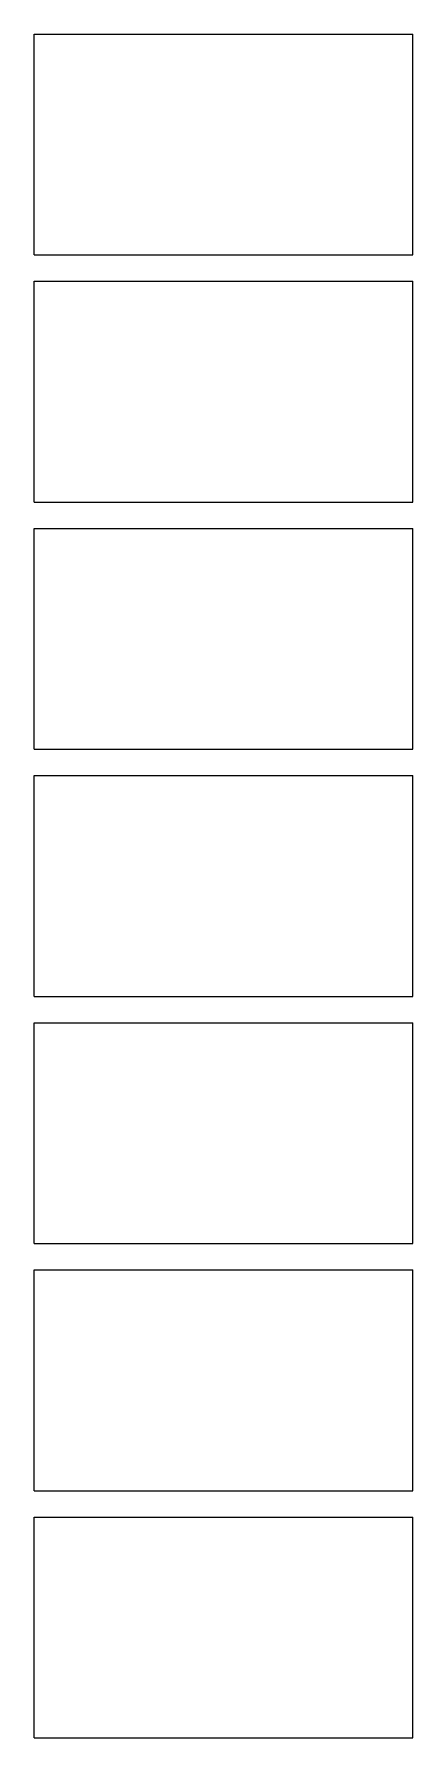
# Model space of a CAD drawing. Header units: metres. Extents: x -45 to 241, y 0 to 388.
# Drawn here: x 108.12 to 115.33, y 135.15 to 167.55 of the extents above; entities that cross this region are included whole.
import ezdxf

# ---------------------------------------------------------------- set-up
doc = ezdxf.new("R2010")
doc.units = ezdxf.units.M

msp = doc.modelspace()

# ---------------------------------------------------------------- linework, layer by layer
for points in [[(108.123, 163.35), (108.123, 163.417), (108.123, 163.483), (108.123, 163.55), (108.123, 163.617), (108.123, 163.683), (108.123, 163.75), (108.123, 163.817), (108.123, 163.883), (108.123, 163.95), (108.123, 164.017), (108.123, 164.083), (108.123, 164.15), (108.123, 164.217), (108.123, 164.283), (108.123, 164.35), (108.123, 164.417), (108.123, 164.483), (108.123, 164.55), (108.123, 164.617), (108.123, 164.683), (108.123, 164.75), (108.123, 164.817), (108.123, 164.883), (108.123, 164.95), (108.123, 165.017), (108.123, 165.083), (108.123, 165.15), (108.123, 165.217), (108.123, 165.283), (108.123, 165.35), (108.123, 165.417), (108.123, 165.483), (108.123, 165.55), (108.123, 165.617), (108.123, 165.683), (108.123, 165.75), (108.123, 165.817), (108.123, 165.883), (108.123, 165.95), (108.123, 166.017), (108.123, 166.083), (108.123, 166.15), (108.123, 166.217), (108.123, 166.283), (108.123, 166.35), (108.123, 166.417), (108.123, 166.483), (108.123, 166.55), (108.123, 166.617), (108.123, 166.683), (108.123, 166.75), (108.123, 166.817), (108.123, 166.883), (108.123, 166.95), (108.123, 167.017), (108.123, 167.083), (108.123, 167.15), (108.123, 167.217), (108.123, 167.283), (108.123, 167.35), (108.123, 167.417), (108.123, 167.483), (108.123, 167.55)], [(108.123, 167.55), (108.237, 167.55), (108.351, 167.55), (108.466, 167.55), (108.58, 167.55), (108.694, 167.55), (108.809, 167.55), (108.923, 167.55), (109.037, 167.55), (109.152, 167.55), (109.266, 167.55), (109.38, 167.55), (109.495, 167.55), (109.609, 167.55), (109.723, 167.55), (109.838, 167.55), (109.952, 167.55), (110.066, 167.55), (110.18, 167.55), (110.295, 167.55), (110.409, 167.55), (110.523, 167.55), (110.638, 167.55), (110.752, 167.55), (110.866, 167.55), (110.981, 167.55), (111.095, 167.55), (111.209, 167.55), (111.324, 167.55), (111.438, 167.55), (111.552, 167.55), (111.667, 167.55), (111.781, 167.55), (111.895, 167.55), (112.01, 167.55), (112.124, 167.55), (112.238, 167.55), (112.353, 167.55), (112.467, 167.55), (112.581, 167.55), (112.696, 167.55), (112.81, 167.55), (112.924, 167.55), (113.039, 167.55), (113.153, 167.55), (113.267, 167.55), (113.382, 167.55), (113.496, 167.55), (113.61, 167.55), (113.725, 167.55), (113.839, 167.55), (113.953, 167.55), (114.068, 167.55), (114.182, 167.55), (114.296, 167.55), (114.411, 167.55), (114.525, 167.55), (114.639, 167.55), (114.753, 167.55), (114.868, 167.55), (114.982, 167.55), (115.096, 167.55), (115.211, 167.55), (115.325, 167.55)], [(115.325, 163.35), (115.325, 163.417), (115.325, 163.483), (115.325, 163.55), (115.325, 163.617), (115.325, 163.683), (115.325, 163.75), (115.325, 163.817), (115.325, 163.883), (115.325, 163.95), (115.325, 164.017), (115.325, 164.083), (115.325, 164.15), (115.325, 164.217), (115.325, 164.283), (115.325, 164.35), (115.325, 164.417), (115.325, 164.483), (115.325, 164.55), (115.325, 164.617), (115.325, 164.683), (115.325, 164.75), (115.325, 164.817), (115.325, 164.883), (115.325, 164.95), (115.325, 165.017), (115.325, 165.083), (115.325, 165.15), (115.325, 165.217), (115.325, 165.283), (115.325, 165.35), (115.325, 165.417), (115.325, 165.483), (115.325, 165.55), (115.325, 165.617), (115.325, 165.683), (115.325, 165.75), (115.325, 165.817), (115.325, 165.883), (115.325, 165.95), (115.325, 166.017), (115.325, 166.083), (115.325, 166.15), (115.325, 166.217), (115.325, 166.283), (115.325, 166.35), (115.325, 166.417), (115.325, 166.483), (115.325, 166.55), (115.325, 166.617), (115.325, 166.683), (115.325, 166.75), (115.325, 166.817), (115.325, 166.883), (115.325, 166.95), (115.325, 167.017), (115.325, 167.083), (115.325, 167.15), (115.325, 167.217), (115.325, 167.283), (115.325, 167.35), (115.325, 167.417), (115.325, 167.483), (115.325, 167.55)], [(108.123, 163.35), (108.237, 163.35), (108.351, 163.35), (108.466, 163.35), (108.58, 163.35), (108.694, 163.35), (108.809, 163.35), (108.923, 163.35), (109.037, 163.35), (109.152, 163.35), (109.266, 163.35), (109.38, 163.35), (109.495, 163.35), (109.609, 163.35), (109.723, 163.35), (109.838, 163.35), (109.952, 163.35), (110.066, 163.35), (110.18, 163.35), (110.295, 163.35), (110.409, 163.35), (110.523, 163.35), (110.638, 163.35), (110.752, 163.35), (110.866, 163.35), (110.981, 163.35), (111.095, 163.35), (111.209, 163.35), (111.324, 163.35), (111.438, 163.35), (111.552, 163.35), (111.667, 163.35), (111.781, 163.35), (111.895, 163.35), (112.01, 163.35), (112.124, 163.35), (112.238, 163.35), (112.353, 163.35), (112.467, 163.35), (112.581, 163.35), (112.696, 163.35), (112.81, 163.35), (112.924, 163.35), (113.039, 163.35), (113.153, 163.35), (113.267, 163.35), (113.382, 163.35), (113.496, 163.35), (113.61, 163.35), (113.725, 163.35), (113.839, 163.35), (113.953, 163.35), (114.068, 163.35), (114.182, 163.35), (114.296, 163.35), (114.411, 163.35), (114.525, 163.35), (114.639, 163.35), (114.753, 163.35), (114.868, 163.35), (114.982, 163.35), (115.096, 163.35), (115.211, 163.35), (115.325, 163.35)], [(108.123, 158.65), (108.123, 158.717), (108.123, 158.783), (108.123, 158.85), (108.123, 158.917), (108.123, 158.983), (108.123, 159.05), (108.123, 159.117), (108.123, 159.183), (108.123, 159.25), (108.123, 159.317), (108.123, 159.383), (108.123, 159.45), (108.123, 159.517), (108.123, 159.583), (108.123, 159.65), (108.123, 159.717), (108.123, 159.783), (108.123, 159.85), (108.123, 159.917), (108.123, 159.983), (108.123, 160.05), (108.123, 160.117), (108.123, 160.183), (108.123, 160.25), (108.123, 160.317), (108.123, 160.383), (108.123, 160.45), (108.123, 160.517), (108.123, 160.583), (108.123, 160.65), (108.123, 160.717), (108.123, 160.783), (108.123, 160.85), (108.123, 160.917), (108.123, 160.983), (108.123, 161.05), (108.123, 161.117), (108.123, 161.183), (108.123, 161.25), (108.123, 161.317), (108.123, 161.383), (108.123, 161.45), (108.123, 161.517), (108.123, 161.583), (108.123, 161.65), (108.123, 161.717), (108.123, 161.783), (108.123, 161.85), (108.123, 161.917), (108.123, 161.983), (108.123, 162.05), (108.123, 162.117), (108.123, 162.183), (108.123, 162.25), (108.123, 162.317), (108.123, 162.383), (108.123, 162.45), (108.123, 162.517), (108.123, 162.583), (108.123, 162.65), (108.123, 162.717), (108.123, 162.783), (108.123, 162.85)], [(108.123, 162.85), (108.237, 162.85), (108.351, 162.85), (108.466, 162.85), (108.58, 162.85), (108.694, 162.85), (108.809, 162.85), (108.923, 162.85), (109.037, 162.85), (109.152, 162.85), (109.266, 162.85), (109.38, 162.85), (109.495, 162.85), (109.609, 162.85), (109.723, 162.85), (109.838, 162.85), (109.952, 162.85), (110.066, 162.85), (110.18, 162.85), (110.295, 162.85), (110.409, 162.85), (110.523, 162.85), (110.638, 162.85), (110.752, 162.85), (110.866, 162.85), (110.981, 162.85), (111.095, 162.85), (111.209, 162.85), (111.324, 162.85), (111.438, 162.85), (111.552, 162.85), (111.667, 162.85), (111.781, 162.85), (111.895, 162.85), (112.01, 162.85), (112.124, 162.85), (112.238, 162.85), (112.353, 162.85), (112.467, 162.85), (112.581, 162.85), (112.696, 162.85), (112.81, 162.85), (112.924, 162.85), (113.039, 162.85), (113.153, 162.85), (113.267, 162.85), (113.382, 162.85), (113.496, 162.85), (113.61, 162.85), (113.725, 162.85), (113.839, 162.85), (113.953, 162.85), (114.068, 162.85), (114.182, 162.85), (114.296, 162.85), (114.411, 162.85), (114.525, 162.85), (114.639, 162.85), (114.753, 162.85), (114.868, 162.85), (114.982, 162.85), (115.096, 162.85), (115.211, 162.85), (115.325, 162.85)], [(115.325, 158.65), (115.325, 158.717), (115.325, 158.783), (115.325, 158.85), (115.325, 158.917), (115.325, 158.983), (115.325, 159.05), (115.325, 159.117), (115.325, 159.183), (115.325, 159.25), (115.325, 159.317), (115.325, 159.383), (115.325, 159.45), (115.325, 159.517), (115.325, 159.583), (115.325, 159.65), (115.325, 159.717), (115.325, 159.783), (115.325, 159.85), (115.325, 159.917), (115.325, 159.983), (115.325, 160.05), (115.325, 160.117), (115.325, 160.183), (115.325, 160.25), (115.325, 160.317), (115.325, 160.383), (115.325, 160.45), (115.325, 160.517), (115.325, 160.583), (115.325, 160.65), (115.325, 160.717), (115.325, 160.783), (115.325, 160.85), (115.325, 160.917), (115.325, 160.983), (115.325, 161.05), (115.325, 161.117), (115.325, 161.183), (115.325, 161.25), (115.325, 161.317), (115.325, 161.383), (115.325, 161.45), (115.325, 161.517), (115.325, 161.583), (115.325, 161.65), (115.325, 161.717), (115.325, 161.783), (115.325, 161.85), (115.325, 161.917), (115.325, 161.983), (115.325, 162.05), (115.325, 162.117), (115.325, 162.183), (115.325, 162.25), (115.325, 162.317), (115.325, 162.383), (115.325, 162.45), (115.325, 162.517), (115.325, 162.583), (115.325, 162.65), (115.325, 162.717), (115.325, 162.783), (115.325, 162.85)], [(108.123, 158.65), (108.237, 158.65), (108.351, 158.65), (108.466, 158.65), (108.58, 158.65), (108.694, 158.65), (108.809, 158.65), (108.923, 158.65), (109.037, 158.65), (109.152, 158.65), (109.266, 158.65), (109.38, 158.65), (109.495, 158.65), (109.609, 158.65), (109.723, 158.65), (109.838, 158.65), (109.952, 158.65), (110.066, 158.65), (110.18, 158.65), (110.295, 158.65), (110.409, 158.65), (110.523, 158.65), (110.638, 158.65), (110.752, 158.65), (110.866, 158.65), (110.981, 158.65), (111.095, 158.65), (111.209, 158.65), (111.324, 158.65), (111.438, 158.65), (111.552, 158.65), (111.667, 158.65), (111.781, 158.65), (111.895, 158.65), (112.01, 158.65), (112.124, 158.65), (112.238, 158.65), (112.353, 158.65), (112.467, 158.65), (112.581, 158.65), (112.696, 158.65), (112.81, 158.65), (112.924, 158.65), (113.039, 158.65), (113.153, 158.65), (113.267, 158.65), (113.382, 158.65), (113.496, 158.65), (113.61, 158.65), (113.725, 158.65), (113.839, 158.65), (113.953, 158.65), (114.068, 158.65), (114.182, 158.65), (114.296, 158.65), (114.411, 158.65), (114.525, 158.65), (114.639, 158.65), (114.753, 158.65), (114.868, 158.65), (114.982, 158.65), (115.096, 158.65), (115.211, 158.65), (115.325, 158.65)], [(108.123, 153.95), (108.123, 154.017), (108.123, 154.083), (108.123, 154.15), (108.123, 154.217), (108.123, 154.283), (108.123, 154.35), (108.123, 154.417), (108.123, 154.483), (108.123, 154.55), (108.123, 154.617), (108.123, 154.683), (108.123, 154.75), (108.123, 154.817), (108.123, 154.883), (108.123, 154.95), (108.123, 155.017), (108.123, 155.083), (108.123, 155.15), (108.123, 155.217), (108.123, 155.283), (108.123, 155.35), (108.123, 155.417), (108.123, 155.483), (108.123, 155.55), (108.123, 155.617), (108.123, 155.683), (108.123, 155.75), (108.123, 155.817), (108.123, 155.883), (108.123, 155.95), (108.123, 156.017), (108.123, 156.083), (108.123, 156.15), (108.123, 156.217), (108.123, 156.283), (108.123, 156.35), (108.123, 156.417), (108.123, 156.483), (108.123, 156.55), (108.123, 156.617), (108.123, 156.683), (108.123, 156.75), (108.123, 156.817), (108.123, 156.883), (108.123, 156.95), (108.123, 157.017), (108.123, 157.083), (108.123, 157.15), (108.123, 157.217), (108.123, 157.283), (108.123, 157.35), (108.123, 157.417), (108.123, 157.483), (108.123, 157.55), (108.123, 157.617), (108.123, 157.683), (108.123, 157.75), (108.123, 157.817), (108.123, 157.883), (108.123, 157.95), (108.123, 158.017), (108.123, 158.083), (108.123, 158.15)], [(108.123, 158.15), (108.237, 158.15), (108.351, 158.15), (108.466, 158.15), (108.58, 158.15), (108.694, 158.15), (108.809, 158.15), (108.923, 158.15), (109.037, 158.15), (109.152, 158.15), (109.266, 158.15), (109.38, 158.15), (109.495, 158.15), (109.609, 158.15), (109.723, 158.15), (109.838, 158.15), (109.952, 158.15), (110.066, 158.15), (110.18, 158.15), (110.295, 158.15), (110.409, 158.15), (110.523, 158.15), (110.638, 158.15), (110.752, 158.15), (110.866, 158.15), (110.981, 158.15), (111.095, 158.15), (111.209, 158.15), (111.324, 158.15), (111.438, 158.15), (111.552, 158.15), (111.667, 158.15), (111.781, 158.15), (111.895, 158.15), (112.01, 158.15), (112.124, 158.15), (112.238, 158.15), (112.353, 158.15), (112.467, 158.15), (112.581, 158.15), (112.696, 158.15), (112.81, 158.15), (112.924, 158.15), (113.039, 158.15), (113.153, 158.15), (113.267, 158.15), (113.382, 158.15), (113.496, 158.15), (113.61, 158.15), (113.725, 158.15), (113.839, 158.15), (113.953, 158.15), (114.068, 158.15), (114.182, 158.15), (114.296, 158.15), (114.411, 158.15), (114.525, 158.15), (114.639, 158.15), (114.753, 158.15), (114.868, 158.15), (114.982, 158.15), (115.096, 158.15), (115.211, 158.15), (115.325, 158.15)], [(115.325, 153.95), (115.325, 154.017), (115.325, 154.083), (115.325, 154.15), (115.325, 154.217), (115.325, 154.283), (115.325, 154.35), (115.325, 154.417), (115.325, 154.483), (115.325, 154.55), (115.325, 154.617), (115.325, 154.683), (115.325, 154.75), (115.325, 154.817), (115.325, 154.883), (115.325, 154.95), (115.325, 155.017), (115.325, 155.083), (115.325, 155.15), (115.325, 155.217), (115.325, 155.283), (115.325, 155.35), (115.325, 155.417), (115.325, 155.483), (115.325, 155.55), (115.325, 155.617), (115.325, 155.683), (115.325, 155.75), (115.325, 155.817), (115.325, 155.883), (115.325, 155.95), (115.325, 156.017), (115.325, 156.083), (115.325, 156.15), (115.325, 156.217), (115.325, 156.283), (115.325, 156.35), (115.325, 156.417), (115.325, 156.483), (115.325, 156.55), (115.325, 156.617), (115.325, 156.683), (115.325, 156.75), (115.325, 156.817), (115.325, 156.883), (115.325, 156.95), (115.325, 157.017), (115.325, 157.083), (115.325, 157.15), (115.325, 157.217), (115.325, 157.283), (115.325, 157.35), (115.325, 157.417), (115.325, 157.483), (115.325, 157.55), (115.325, 157.617), (115.325, 157.683), (115.325, 157.75), (115.325, 157.817), (115.325, 157.883), (115.325, 157.95), (115.325, 158.017), (115.325, 158.083), (115.325, 158.15)], [(108.123, 153.95), (108.237, 153.95), (108.351, 153.95), (108.466, 153.95), (108.58, 153.95), (108.694, 153.95), (108.809, 153.95), (108.923, 153.95), (109.037, 153.95), (109.152, 153.95), (109.266, 153.95), (109.38, 153.95), (109.495, 153.95), (109.609, 153.95), (109.723, 153.95), (109.838, 153.95), (109.952, 153.95), (110.066, 153.95), (110.18, 153.95), (110.295, 153.95), (110.409, 153.95), (110.523, 153.95), (110.638, 153.95), (110.752, 153.95), (110.866, 153.95), (110.981, 153.95), (111.095, 153.95), (111.209, 153.95), (111.324, 153.95), (111.438, 153.95), (111.552, 153.95), (111.667, 153.95), (111.781, 153.95), (111.895, 153.95), (112.01, 153.95), (112.124, 153.95), (112.238, 153.95), (112.353, 153.95), (112.467, 153.95), (112.581, 153.95), (112.696, 153.95), (112.81, 153.95), (112.924, 153.95), (113.039, 153.95), (113.153, 153.95), (113.267, 153.95), (113.382, 153.95), (113.496, 153.95), (113.61, 153.95), (113.725, 153.95), (113.839, 153.95), (113.953, 153.95), (114.068, 153.95), (114.182, 153.95), (114.296, 153.95), (114.411, 153.95), (114.525, 153.95), (114.639, 153.95), (114.753, 153.95), (114.868, 153.95), (114.982, 153.95), (115.096, 153.95), (115.211, 153.95), (115.325, 153.95)], [(108.123, 149.25), (108.123, 149.317), (108.123, 149.383), (108.123, 149.45), (108.123, 149.517), (108.123, 149.583), (108.123, 149.65), (108.123, 149.717), (108.123, 149.783), (108.123, 149.85), (108.123, 149.917), (108.123, 149.983), (108.123, 150.05), (108.123, 150.117), (108.123, 150.183), (108.123, 150.25), (108.123, 150.317), (108.123, 150.383), (108.123, 150.45), (108.123, 150.517), (108.123, 150.583), (108.123, 150.65), (108.123, 150.717), (108.123, 150.783), (108.123, 150.85), (108.123, 150.917), (108.123, 150.983), (108.123, 151.05), (108.123, 151.117), (108.123, 151.183), (108.123, 151.25), (108.123, 151.317), (108.123, 151.383), (108.123, 151.45), (108.123, 151.517), (108.123, 151.583), (108.123, 151.65), (108.123, 151.717), (108.123, 151.783), (108.123, 151.85), (108.123, 151.917), (108.123, 151.983), (108.123, 152.05), (108.123, 152.117), (108.123, 152.183), (108.123, 152.25), (108.123, 152.317), (108.123, 152.383), (108.123, 152.45), (108.123, 152.517), (108.123, 152.583), (108.123, 152.65), (108.123, 152.717), (108.123, 152.783), (108.123, 152.85), (108.123, 152.917), (108.123, 152.983), (108.123, 153.05), (108.123, 153.117), (108.123, 153.183), (108.123, 153.25), (108.123, 153.317), (108.123, 153.383), (108.123, 153.45)], [(108.123, 153.45), (108.237, 153.45), (108.351, 153.45), (108.466, 153.45), (108.58, 153.45), (108.694, 153.45), (108.809, 153.45), (108.923, 153.45), (109.037, 153.45), (109.152, 153.45), (109.266, 153.45), (109.38, 153.45), (109.495, 153.45), (109.609, 153.45), (109.723, 153.45), (109.838, 153.45), (109.952, 153.45), (110.066, 153.45), (110.18, 153.45), (110.295, 153.45), (110.409, 153.45), (110.523, 153.45), (110.638, 153.45), (110.752, 153.45), (110.866, 153.45), (110.981, 153.45), (111.095, 153.45), (111.209, 153.45), (111.324, 153.45), (111.438, 153.45), (111.552, 153.45), (111.667, 153.45), (111.781, 153.45), (111.895, 153.45), (112.01, 153.45), (112.124, 153.45), (112.238, 153.45), (112.353, 153.45), (112.467, 153.45), (112.581, 153.45), (112.696, 153.45), (112.81, 153.45), (112.924, 153.45), (113.039, 153.45), (113.153, 153.45), (113.267, 153.45), (113.382, 153.45), (113.496, 153.45), (113.61, 153.45), (113.725, 153.45), (113.839, 153.45), (113.953, 153.45), (114.068, 153.45), (114.182, 153.45), (114.296, 153.45), (114.411, 153.45), (114.525, 153.45), (114.639, 153.45), (114.753, 153.45), (114.868, 153.45), (114.982, 153.45), (115.096, 153.45), (115.211, 153.45), (115.325, 153.45)], [(115.325, 149.25), (115.325, 149.317), (115.325, 149.383), (115.325, 149.45), (115.325, 149.517), (115.325, 149.583), (115.325, 149.65), (115.325, 149.717), (115.325, 149.783), (115.325, 149.85), (115.325, 149.917), (115.325, 149.983), (115.325, 150.05), (115.325, 150.117), (115.325, 150.183), (115.325, 150.25), (115.325, 150.317), (115.325, 150.383), (115.325, 150.45), (115.325, 150.517), (115.325, 150.583), (115.325, 150.65), (115.325, 150.717), (115.325, 150.783), (115.325, 150.85), (115.325, 150.917), (115.325, 150.983), (115.325, 151.05), (115.325, 151.117), (115.325, 151.183), (115.325, 151.25), (115.325, 151.317), (115.325, 151.383), (115.325, 151.45), (115.325, 151.517), (115.325, 151.583), (115.325, 151.65), (115.325, 151.717), (115.325, 151.783), (115.325, 151.85), (115.325, 151.917), (115.325, 151.983), (115.325, 152.05), (115.325, 152.117), (115.325, 152.183), (115.325, 152.25), (115.325, 152.317), (115.325, 152.383), (115.325, 152.45), (115.325, 152.517), (115.325, 152.583), (115.325, 152.65), (115.325, 152.717), (115.325, 152.783), (115.325, 152.85), (115.325, 152.917), (115.325, 152.983), (115.325, 153.05), (115.325, 153.117), (115.325, 153.183), (115.325, 153.25), (115.325, 153.317), (115.325, 153.383), (115.325, 153.45)], [(108.123, 149.25), (108.237, 149.25), (108.351, 149.25), (108.466, 149.25), (108.58, 149.25), (108.694, 149.25), (108.809, 149.25), (108.923, 149.25), (109.037, 149.25), (109.152, 149.25), (109.266, 149.25), (109.38, 149.25), (109.495, 149.25), (109.609, 149.25), (109.723, 149.25), (109.838, 149.25), (109.952, 149.25), (110.066, 149.25), (110.18, 149.25), (110.295, 149.25), (110.409, 149.25), (110.523, 149.25), (110.638, 149.25), (110.752, 149.25), (110.866, 149.25), (110.981, 149.25), (111.095, 149.25), (111.209, 149.25), (111.324, 149.25), (111.438, 149.25), (111.552, 149.25), (111.667, 149.25), (111.781, 149.25), (111.895, 149.25), (112.01, 149.25), (112.124, 149.25), (112.238, 149.25), (112.353, 149.25), (112.467, 149.25), (112.581, 149.25), (112.696, 149.25), (112.81, 149.25), (112.924, 149.25), (113.039, 149.25), (113.153, 149.25), (113.267, 149.25), (113.382, 149.25), (113.496, 149.25), (113.61, 149.25), (113.725, 149.25), (113.839, 149.25), (113.953, 149.25), (114.068, 149.25), (114.182, 149.25), (114.296, 149.25), (114.411, 149.25), (114.525, 149.25), (114.639, 149.25), (114.753, 149.25), (114.868, 149.25), (114.982, 149.25), (115.096, 149.25), (115.211, 149.25), (115.325, 149.25)], [(108.123, 144.55), (108.123, 144.617), (108.123, 144.683), (108.123, 144.75), (108.123, 144.817), (108.123, 144.883), (108.123, 144.95), (108.123, 145.017), (108.123, 145.083), (108.123, 145.15), (108.123, 145.217), (108.123, 145.283), (108.123, 145.35), (108.123, 145.417), (108.123, 145.483), (108.123, 145.55), (108.123, 145.617), (108.123, 145.683), (108.123, 145.75), (108.123, 145.817), (108.123, 145.883), (108.123, 145.95), (108.123, 146.017), (108.123, 146.083), (108.123, 146.15), (108.123, 146.217), (108.123, 146.283), (108.123, 146.35), (108.123, 146.417), (108.123, 146.483), (108.123, 146.55), (108.123, 146.617), (108.123, 146.683), (108.123, 146.75), (108.123, 146.817), (108.123, 146.883), (108.123, 146.95), (108.123, 147.017), (108.123, 147.083), (108.123, 147.15), (108.123, 147.217), (108.123, 147.283), (108.123, 147.35), (108.123, 147.417), (108.123, 147.483), (108.123, 147.55), (108.123, 147.617), (108.123, 147.683), (108.123, 147.75), (108.123, 147.817), (108.123, 147.883), (108.123, 147.95), (108.123, 148.017), (108.123, 148.083), (108.123, 148.15), (108.123, 148.217), (108.123, 148.283), (108.123, 148.35), (108.123, 148.417), (108.123, 148.483), (108.123, 148.55), (108.123, 148.617), (108.123, 148.683), (108.123, 148.75)], [(108.123, 148.75), (108.237, 148.75), (108.351, 148.75), (108.466, 148.75), (108.58, 148.75), (108.694, 148.75), (108.809, 148.75), (108.923, 148.75), (109.037, 148.75), (109.152, 148.75), (109.266, 148.75), (109.38, 148.75), (109.495, 148.75), (109.609, 148.75), (109.723, 148.75), (109.838, 148.75), (109.952, 148.75), (110.066, 148.75), (110.18, 148.75), (110.295, 148.75), (110.409, 148.75), (110.523, 148.75), (110.638, 148.75), (110.752, 148.75), (110.866, 148.75), (110.981, 148.75), (111.095, 148.75), (111.209, 148.75), (111.324, 148.75), (111.438, 148.75), (111.552, 148.75), (111.667, 148.75), (111.781, 148.75), (111.895, 148.75), (112.01, 148.75), (112.124, 148.75), (112.238, 148.75), (112.353, 148.75), (112.467, 148.75), (112.581, 148.75), (112.696, 148.75), (112.81, 148.75), (112.924, 148.75), (113.039, 148.75), (113.153, 148.75), (113.267, 148.75), (113.382, 148.75), (113.496, 148.75), (113.61, 148.75), (113.725, 148.75), (113.839, 148.75), (113.953, 148.75), (114.068, 148.75), (114.182, 148.75), (114.296, 148.75), (114.411, 148.75), (114.525, 148.75), (114.639, 148.75), (114.753, 148.75), (114.868, 148.75), (114.982, 148.75), (115.096, 148.75), (115.211, 148.75), (115.325, 148.75)], [(115.325, 144.55), (115.325, 144.617), (115.325, 144.683), (115.325, 144.75), (115.325, 144.817), (115.325, 144.883), (115.325, 144.95), (115.325, 145.017), (115.325, 145.083), (115.325, 145.15), (115.325, 145.217), (115.325, 145.283), (115.325, 145.35), (115.325, 145.417), (115.325, 145.483), (115.325, 145.55), (115.325, 145.617), (115.325, 145.683), (115.325, 145.75), (115.325, 145.817), (115.325, 145.883), (115.325, 145.95), (115.325, 146.017), (115.325, 146.083), (115.325, 146.15), (115.325, 146.217), (115.325, 146.283), (115.325, 146.35), (115.325, 146.417), (115.325, 146.483), (115.325, 146.55), (115.325, 146.617), (115.325, 146.683), (115.325, 146.75), (115.325, 146.817), (115.325, 146.883), (115.325, 146.95), (115.325, 147.017), (115.325, 147.083), (115.325, 147.15), (115.325, 147.217), (115.325, 147.283), (115.325, 147.35), (115.325, 147.417), (115.325, 147.483), (115.325, 147.55), (115.325, 147.617), (115.325, 147.683), (115.325, 147.75), (115.325, 147.817), (115.325, 147.883), (115.325, 147.95), (115.325, 148.017), (115.325, 148.083), (115.325, 148.15), (115.325, 148.217), (115.325, 148.283), (115.325, 148.35), (115.325, 148.417), (115.325, 148.483), (115.325, 148.55), (115.325, 148.617), (115.325, 148.683), (115.325, 148.75)], [(108.123, 144.55), (108.237, 144.55), (108.351, 144.55), (108.466, 144.55), (108.58, 144.55), (108.694, 144.55), (108.809, 144.55), (108.923, 144.55), (109.037, 144.55), (109.152, 144.55), (109.266, 144.55), (109.38, 144.55), (109.495, 144.55), (109.609, 144.55), (109.723, 144.55), (109.838, 144.55), (109.952, 144.55), (110.066, 144.55), (110.18, 144.55), (110.295, 144.55), (110.409, 144.55), (110.523, 144.55), (110.638, 144.55), (110.752, 144.55), (110.866, 144.55), (110.981, 144.55), (111.095, 144.55), (111.209, 144.55), (111.324, 144.55), (111.438, 144.55), (111.552, 144.55), (111.667, 144.55), (111.781, 144.55), (111.895, 144.55), (112.01, 144.55), (112.124, 144.55), (112.238, 144.55), (112.353, 144.55), (112.467, 144.55), (112.581, 144.55), (112.696, 144.55), (112.81, 144.55), (112.924, 144.55), (113.039, 144.55), (113.153, 144.55), (113.267, 144.55), (113.382, 144.55), (113.496, 144.55), (113.61, 144.55), (113.725, 144.55), (113.839, 144.55), (113.953, 144.55), (114.068, 144.55), (114.182, 144.55), (114.296, 144.55), (114.411, 144.55), (114.525, 144.55), (114.639, 144.55), (114.753, 144.55), (114.868, 144.55), (114.982, 144.55), (115.096, 144.55), (115.211, 144.55), (115.325, 144.55)], [(108.123, 139.85), (108.123, 139.917), (108.123, 139.983), (108.123, 140.05), (108.123, 140.117), (108.123, 140.183), (108.123, 140.25), (108.123, 140.317), (108.123, 140.383), (108.123, 140.45), (108.123, 140.517), (108.123, 140.583), (108.123, 140.65), (108.123, 140.717), (108.123, 140.783), (108.123, 140.85), (108.123, 140.917), (108.123, 140.983), (108.123, 141.05), (108.123, 141.117), (108.123, 141.183), (108.123, 141.25), (108.123, 141.317), (108.123, 141.383), (108.123, 141.45), (108.123, 141.517), (108.123, 141.583), (108.123, 141.65), (108.123, 141.717), (108.123, 141.783), (108.123, 141.85), (108.123, 141.917), (108.123, 141.983), (108.123, 142.05), (108.123, 142.117), (108.123, 142.183), (108.123, 142.25), (108.123, 142.317), (108.123, 142.383), (108.123, 142.45), (108.123, 142.517), (108.123, 142.583), (108.123, 142.65), (108.123, 142.717), (108.123, 142.783), (108.123, 142.85), (108.123, 142.917), (108.123, 142.983), (108.123, 143.05), (108.123, 143.117), (108.123, 143.183), (108.123, 143.25), (108.123, 143.317), (108.123, 143.383), (108.123, 143.45), (108.123, 143.517), (108.123, 143.583), (108.123, 143.65), (108.123, 143.717), (108.123, 143.783), (108.123, 143.85), (108.123, 143.917), (108.123, 143.983), (108.123, 144.05)], [(108.123, 144.05), (108.237, 144.05), (108.351, 144.05), (108.466, 144.05), (108.58, 144.05), (108.694, 144.05), (108.809, 144.05), (108.923, 144.05), (109.037, 144.05), (109.152, 144.05), (109.266, 144.05), (109.38, 144.05), (109.495, 144.05), (109.609, 144.05), (109.723, 144.05), (109.838, 144.05), (109.952, 144.05), (110.066, 144.05), (110.18, 144.05), (110.295, 144.05), (110.409, 144.05), (110.523, 144.05), (110.638, 144.05), (110.752, 144.05), (110.866, 144.05), (110.981, 144.05), (111.095, 144.05), (111.209, 144.05), (111.324, 144.05), (111.438, 144.05), (111.552, 144.05), (111.667, 144.05), (111.781, 144.05), (111.895, 144.05), (112.01, 144.05), (112.124, 144.05), (112.238, 144.05), (112.353, 144.05), (112.467, 144.05), (112.581, 144.05), (112.696, 144.05), (112.81, 144.05), (112.924, 144.05), (113.039, 144.05), (113.153, 144.05), (113.267, 144.05), (113.382, 144.05), (113.496, 144.05), (113.61, 144.05), (113.725, 144.05), (113.839, 144.05), (113.953, 144.05), (114.068, 144.05), (114.182, 144.05), (114.296, 144.05), (114.411, 144.05), (114.525, 144.05), (114.639, 144.05), (114.753, 144.05), (114.868, 144.05), (114.982, 144.05), (115.096, 144.05), (115.211, 144.05), (115.325, 144.05)], [(115.325, 139.85), (115.325, 139.917), (115.325, 139.983), (115.325, 140.05), (115.325, 140.117), (115.325, 140.183), (115.325, 140.25), (115.325, 140.317), (115.325, 140.383), (115.325, 140.45), (115.325, 140.517), (115.325, 140.583), (115.325, 140.65), (115.325, 140.717), (115.325, 140.783), (115.325, 140.85), (115.325, 140.917), (115.325, 140.983), (115.325, 141.05), (115.325, 141.117), (115.325, 141.183), (115.325, 141.25), (115.325, 141.317), (115.325, 141.383), (115.325, 141.45), (115.325, 141.517), (115.325, 141.583), (115.325, 141.65), (115.325, 141.717), (115.325, 141.783), (115.325, 141.85), (115.325, 141.917), (115.325, 141.983), (115.325, 142.05), (115.325, 142.117), (115.325, 142.183), (115.325, 142.25), (115.325, 142.317), (115.325, 142.383), (115.325, 142.45), (115.325, 142.517), (115.325, 142.583), (115.325, 142.65), (115.325, 142.717), (115.325, 142.783), (115.325, 142.85), (115.325, 142.917), (115.325, 142.983), (115.325, 143.05), (115.325, 143.117), (115.325, 143.183), (115.325, 143.25), (115.325, 143.317), (115.325, 143.383), (115.325, 143.45), (115.325, 143.517), (115.325, 143.583), (115.325, 143.65), (115.325, 143.717), (115.325, 143.783), (115.325, 143.85), (115.325, 143.917), (115.325, 143.983), (115.325, 144.05)], [(108.123, 139.85), (108.237, 139.85), (108.351, 139.85), (108.466, 139.85), (108.58, 139.85), (108.694, 139.85), (108.809, 139.85), (108.923, 139.85), (109.037, 139.85), (109.152, 139.85), (109.266, 139.85), (109.38, 139.85), (109.495, 139.85), (109.609, 139.85), (109.723, 139.85), (109.838, 139.85), (109.952, 139.85), (110.066, 139.85), (110.18, 139.85), (110.295, 139.85), (110.409, 139.85), (110.523, 139.85), (110.638, 139.85), (110.752, 139.85), (110.866, 139.85), (110.981, 139.85), (111.095, 139.85), (111.209, 139.85), (111.324, 139.85), (111.438, 139.85), (111.552, 139.85), (111.667, 139.85), (111.781, 139.85), (111.895, 139.85), (112.01, 139.85), (112.124, 139.85), (112.238, 139.85), (112.353, 139.85), (112.467, 139.85), (112.581, 139.85), (112.696, 139.85), (112.81, 139.85), (112.924, 139.85), (113.039, 139.85), (113.153, 139.85), (113.267, 139.85), (113.382, 139.85), (113.496, 139.85), (113.61, 139.85), (113.725, 139.85), (113.839, 139.85), (113.953, 139.85), (114.068, 139.85), (114.182, 139.85), (114.296, 139.85), (114.411, 139.85), (114.525, 139.85), (114.639, 139.85), (114.753, 139.85), (114.868, 139.85), (114.982, 139.85), (115.096, 139.85), (115.211, 139.85), (115.325, 139.85)], [(108.123, 135.15), (108.123, 135.217), (108.123, 135.283), (108.123, 135.35), (108.123, 135.417), (108.123, 135.483), (108.123, 135.55), (108.123, 135.617), (108.123, 135.683), (108.123, 135.75), (108.123, 135.817), (108.123, 135.883), (108.123, 135.95), (108.123, 136.017), (108.123, 136.083), (108.123, 136.15), (108.123, 136.217), (108.123, 136.283), (108.123, 136.35), (108.123, 136.417), (108.123, 136.483), (108.123, 136.55), (108.123, 136.617), (108.123, 136.683), (108.123, 136.75), (108.123, 136.817), (108.123, 136.883), (108.123, 136.95), (108.123, 137.017), (108.123, 137.083), (108.123, 137.15), (108.123, 137.217), (108.123, 137.283), (108.123, 137.35), (108.123, 137.417), (108.123, 137.483), (108.123, 137.55), (108.123, 137.617), (108.123, 137.683), (108.123, 137.75), (108.123, 137.817), (108.123, 137.883), (108.123, 137.95), (108.123, 138.017), (108.123, 138.083), (108.123, 138.15), (108.123, 138.217), (108.123, 138.283), (108.123, 138.35), (108.123, 138.417), (108.123, 138.483), (108.123, 138.55), (108.123, 138.617), (108.123, 138.683), (108.123, 138.75), (108.123, 138.817), (108.123, 138.883), (108.123, 138.95), (108.123, 139.017), (108.123, 139.083), (108.123, 139.15), (108.123, 139.217), (108.123, 139.283), (108.123, 139.35)], [(108.123, 139.35), (108.237, 139.35), (108.351, 139.35), (108.466, 139.35), (108.58, 139.35), (108.694, 139.35), (108.809, 139.35), (108.923, 139.35), (109.037, 139.35), (109.152, 139.35), (109.266, 139.35), (109.38, 139.35), (109.495, 139.35), (109.609, 139.35), (109.723, 139.35), (109.838, 139.35), (109.952, 139.35), (110.066, 139.35), (110.18, 139.35), (110.295, 139.35), (110.409, 139.35), (110.523, 139.35), (110.638, 139.35), (110.752, 139.35), (110.866, 139.35), (110.981, 139.35), (111.095, 139.35), (111.209, 139.35), (111.324, 139.35), (111.438, 139.35), (111.552, 139.35), (111.667, 139.35), (111.781, 139.35), (111.895, 139.35), (112.01, 139.35), (112.124, 139.35), (112.238, 139.35), (112.353, 139.35), (112.467, 139.35), (112.581, 139.35), (112.696, 139.35), (112.81, 139.35), (112.924, 139.35), (113.039, 139.35), (113.153, 139.35), (113.267, 139.35), (113.382, 139.35), (113.496, 139.35), (113.61, 139.35), (113.725, 139.35), (113.839, 139.35), (113.953, 139.35), (114.068, 139.35), (114.182, 139.35), (114.296, 139.35), (114.411, 139.35), (114.525, 139.35), (114.639, 139.35), (114.753, 139.35), (114.868, 139.35), (114.982, 139.35), (115.096, 139.35), (115.211, 139.35), (115.325, 139.35)], [(115.325, 135.15), (115.325, 135.217), (115.325, 135.283), (115.325, 135.35), (115.325, 135.417), (115.325, 135.483), (115.325, 135.55), (115.325, 135.617), (115.325, 135.683), (115.325, 135.75), (115.325, 135.817), (115.325, 135.883), (115.325, 135.95), (115.325, 136.017), (115.325, 136.083), (115.325, 136.15), (115.325, 136.217), (115.325, 136.283), (115.325, 136.35), (115.325, 136.417), (115.325, 136.483), (115.325, 136.55), (115.325, 136.617), (115.325, 136.683), (115.325, 136.75), (115.325, 136.817), (115.325, 136.883), (115.325, 136.95), (115.325, 137.017), (115.325, 137.083), (115.325, 137.15), (115.325, 137.217), (115.325, 137.283), (115.325, 137.35), (115.325, 137.417), (115.325, 137.483), (115.325, 137.55), (115.325, 137.617), (115.325, 137.683), (115.325, 137.75), (115.325, 137.817), (115.325, 137.883), (115.325, 137.95), (115.325, 138.017), (115.325, 138.083), (115.325, 138.15), (115.325, 138.217), (115.325, 138.283), (115.325, 138.35), (115.325, 138.417), (115.325, 138.483), (115.325, 138.55), (115.325, 138.617), (115.325, 138.683), (115.325, 138.75), (115.325, 138.817), (115.325, 138.883), (115.325, 138.95), (115.325, 139.017), (115.325, 139.083), (115.325, 139.15), (115.325, 139.217), (115.325, 139.283), (115.325, 139.35)], [(108.123, 135.15), (108.237, 135.15), (108.351, 135.15), (108.466, 135.15), (108.58, 135.15), (108.694, 135.15), (108.809, 135.15), (108.923, 135.15), (109.037, 135.15), (109.152, 135.15), (109.266, 135.15), (109.38, 135.15), (109.495, 135.15), (109.609, 135.15), (109.723, 135.15), (109.838, 135.15), (109.952, 135.15), (110.066, 135.15), (110.18, 135.15), (110.295, 135.15), (110.409, 135.15), (110.523, 135.15), (110.638, 135.15), (110.752, 135.15), (110.866, 135.15), (110.981, 135.15), (111.095, 135.15), (111.209, 135.15), (111.324, 135.15), (111.438, 135.15), (111.552, 135.15), (111.667, 135.15), (111.781, 135.15), (111.895, 135.15), (112.01, 135.15), (112.124, 135.15), (112.238, 135.15), (112.353, 135.15), (112.467, 135.15), (112.581, 135.15), (112.696, 135.15), (112.81, 135.15), (112.924, 135.15), (113.039, 135.15), (113.153, 135.15), (113.267, 135.15), (113.382, 135.15), (113.496, 135.15), (113.61, 135.15), (113.725, 135.15), (113.839, 135.15), (113.953, 135.15), (114.068, 135.15), (114.182, 135.15), (114.296, 135.15), (114.411, 135.15), (114.525, 135.15), (114.639, 135.15), (114.753, 135.15), (114.868, 135.15), (114.982, 135.15), (115.096, 135.15), (115.211, 135.15), (115.325, 135.15)]]:
    msp.add_lwpolyline(points)

doc.saveas('drawing.dxf')
